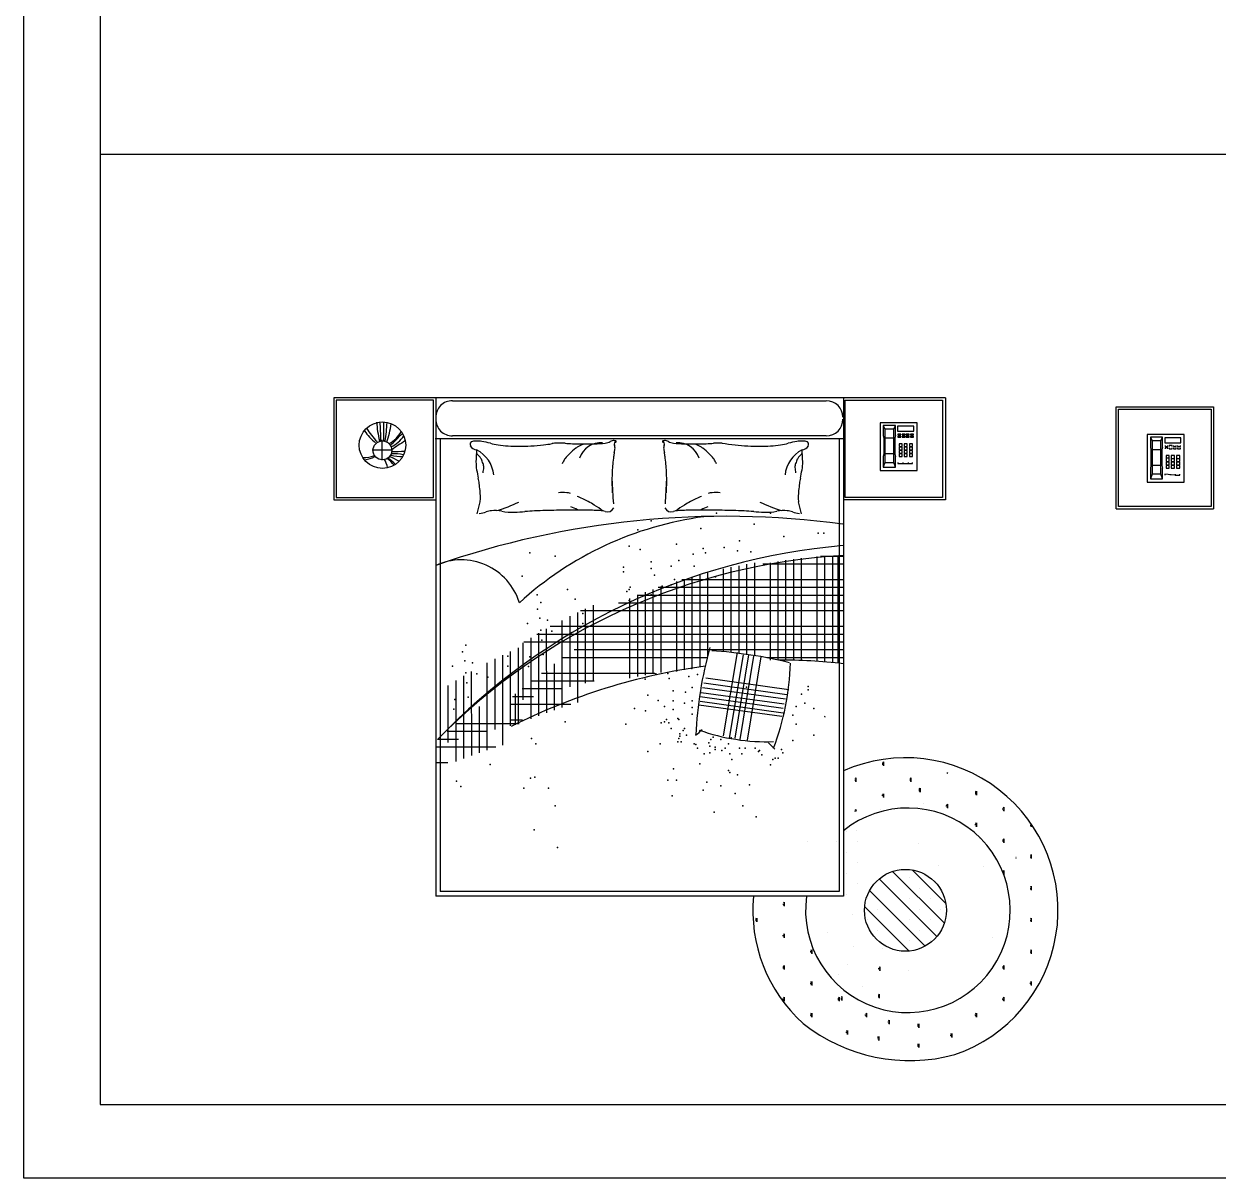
# Model space of a CAD drawing. Header units: inches. Extents: x 11.4 to 53.9, y 13.7 to 38.5.
# Drawn here: x 11.41 to 16.68, y 13.7 to 18.8 of the extents above; entities that cross this region are included whole.
import ezdxf

# ---------------------------------------------------------------- set-up
doc = ezdxf.new("R2010")
doc.units = ezdxf.units.IN
doc.header["$MEASUREMENT"] = 0
for name, color, linetype in [('02', 2, 'Continuous'), ('1', 1, 'Continuous'), ('4', 4, 'Continuous'), ('kadrbm', 4, 'Continuous')]:
    doc.layers.add(name, color=color, linetype=linetype)

# ---------------------------------------------------------------- blocks, each defined once
blk = doc.blocks.new('kadrbm')
at = {"layer": 'kadrbm', "color": 4}
blk.add_lwpolyline([(0, 0), (0, 24.7972), (21, 24.7972), (21, 0), (0, 0)], close=True, dxfattribs=at)
blk.add_lwpolyline([(20.6631, 0.3257), (20.6631, 24.4603), (0.3369, 24.4603), (0.3369, 0.3257), (20.6631, 0.3257)], dxfattribs=at)

msp = doc.modelspace()

# ---------------------------------------------------------------- linework, layer by layer
at = {"layer": '02'}
for p, q in [((13.2187, 17.1389), (12.7889, 17.1389)), ((12.7889, 17.1389), (12.7889, 16.7089)), ((13.2187, 16.7089), (13.2187, 17.1389)), ((13.3022, 17.1366), (14.9523, 17.1366)), ((15.0357, 17.1389), (15.4656, 17.1389)), ((15.0357, 16.7089), (15.0357, 17.1389)), ((15.4656, 17.1389), (15.4656, 16.7089)), ((14.9523, 16.9809), (13.3022, 16.9809)), ((16.5318, 16.9879), (16.3688, 16.9879)), ((16.3688, 16.9879), (16.3688, 16.7771)), ((16.3827, 16.9753), (16.39, 16.9598)), ((16.4363, 16.9753), (16.3827, 16.9753)), ((16.3827, 16.9753), (16.3827, 16.932)), ((16.4284, 16.9598), (16.4363, 16.9753)), ((16.4363, 16.932), (16.4363, 16.9757)), ((16.5167, 16.9725), (16.4456, 16.9725)), ((16.4456, 16.9725), (16.4456, 16.95)), ((16.5167, 16.95), (16.5167, 16.9725)), ((16.5318, 16.7771), (16.5318, 16.9879)), ((13.038, 16.9186), (12.9481, 16.9186)), ((12.9922, 16.8732), (12.9922, 16.9639)), ((15.0287, 16.9678), (13.2257, 16.9678)), ((13.2487, 16.9678), (13.2487, 14.9689)), ((15.0087, 16.9678), (15.0087, 14.9689)), ((16.3827, 16.932), (16.3851, 16.9207)), ((16.3851, 16.9207), (16.3851, 16.8485)), ((16.4284, 16.9598), (16.39, 16.9598)), ((16.39, 16.9598), (16.39, 16.8115)), ((16.4284, 16.9198), (16.39, 16.9198)), ((16.4284, 16.8115), (16.4284, 16.9598)), ((16.4363, 16.932), (16.4332, 16.9207)), ((16.4332, 16.9207), (16.4332, 16.8498)), ((16.4456, 16.95), (16.5167, 16.95)), ((16.4473, 16.9381), (16.4473, 16.9338)), ((16.4473, 16.9338), (16.46, 16.9338)), ((16.46, 16.9282), (16.4473, 16.9282)), ((16.4473, 16.9282), (16.4473, 16.924)), ((16.46, 16.9338), (16.46, 16.9381)), ((16.46, 16.924), (16.46, 16.9282)), ((16.4784, 16.9381), (16.4657, 16.9381)), ((16.4657, 16.9381), (16.4657, 16.9338)), ((16.4657, 16.9282), (16.4657, 16.924)), ((16.4657, 16.924), (16.4784, 16.924)), ((16.4784, 16.9338), (16.4784, 16.9381)), ((16.4784, 16.924), (16.4784, 16.9282)), ((16.4841, 16.9381), (16.4841, 16.9338)), ((16.4841, 16.9338), (16.4968, 16.9338)), ((16.4841, 16.9282), (16.4841, 16.924)), ((16.4841, 16.924), (16.4968, 16.924)), ((16.4968, 16.9338), (16.4968, 16.9381)), ((16.4968, 16.924), (16.4968, 16.9282)), ((16.5024, 16.9381), (16.5024, 16.9338)), ((16.5024, 16.9338), (16.5151, 16.9338)), ((16.5024, 16.9282), (16.5024, 16.924)), ((16.5024, 16.924), (16.5151, 16.924)), ((16.5151, 16.9338), (16.5151, 16.9381)), ((16.5151, 16.924), (16.5151, 16.9282)), ((16.466, 16.8952), (16.4523, 16.8952)), ((16.4523, 16.8952), (16.4523, 16.8687)), ((16.4523, 16.8835), (16.466, 16.8835)), ((16.4523, 16.8687), (16.466, 16.8687)), ((16.4523, 16.8655), (16.4523, 16.8539)), ((16.466, 16.8655), (16.4523, 16.8655)), ((16.466, 16.8687), (16.466, 16.8952)), ((16.466, 16.8539), (16.466, 16.8655)), ((16.4886, 16.8952), (16.4749, 16.8952)), ((16.4749, 16.8952), (16.4749, 16.8687)), ((16.4886, 16.8804), (16.4749, 16.8804)), ((16.4749, 16.8687), (16.4886, 16.8687)), ((16.4886, 16.8655), (16.4749, 16.8655)), ((16.4749, 16.8655), (16.4749, 16.8539)), ((16.4886, 16.8687), (16.4886, 16.8952)), ((16.4886, 16.8539), (16.4886, 16.8655)), ((16.512, 16.8952), (16.4982, 16.8952)), ((16.4982, 16.8952), (16.4982, 16.8687)), ((16.512, 16.8804), (16.4982, 16.8804)), ((16.4982, 16.8687), (16.512, 16.8687)), ((16.512, 16.8655), (16.4982, 16.8655)), ((16.4982, 16.8655), (16.4982, 16.8539)), ((16.512, 16.8687), (16.512, 16.8952)), ((16.512, 16.8539), (16.512, 16.8655)), ((16.3851, 16.8485), (16.3827, 16.8389)), ((16.3827, 16.8389), (16.3827, 16.7922)), ((16.39, 16.8519), (16.4284, 16.8519)), ((16.4332, 16.8498), (16.4363, 16.8389)), ((16.4363, 16.7917), (16.4363, 16.8389)), ((16.4523, 16.8539), (16.466, 16.8539)), ((16.466, 16.8507), (16.4523, 16.8507)), ((16.4523, 16.8507), (16.4523, 16.8391)), ((16.4523, 16.8391), (16.466, 16.8391)), ((16.466, 16.8391), (16.466, 16.8507)), ((16.4749, 16.8539), (16.4886, 16.8539)), ((16.4886, 16.8507), (16.4749, 16.8507)), ((16.4749, 16.8507), (16.4749, 16.8391)), ((16.4749, 16.8391), (16.4886, 16.8391)), ((16.4886, 16.8391), (16.4886, 16.8507)), ((16.4982, 16.8539), (16.512, 16.8539)), ((16.512, 16.8507), (16.4982, 16.8507)), ((16.4982, 16.8507), (16.4982, 16.8391)), ((16.4982, 16.8391), (16.512, 16.8391)), ((16.512, 16.8391), (16.512, 16.8507)), ((16.3688, 16.7771), (16.5318, 16.7771)), ((16.39, 16.8115), (16.3827, 16.7922)), ((16.3827, 16.7922), (16.4363, 16.7922)), ((16.4284, 16.8115), (16.39, 16.8115)), ((16.4363, 16.7922), (16.4284, 16.8115)), ((16.447, 16.8115), (16.447, 16.8076)), ((16.4894, 16.8076), (16.447, 16.8115)), ((16.4695, 16.8115), (16.4695, 16.8076)), ((16.492, 16.8115), (16.492, 16.8076)), ((16.492, 16.8076), (16.5119, 16.8076)), ((16.5119, 16.8076), (16.5119, 16.8115)), ((12.7889, 16.7089), (13.2187, 16.7089)), ((15.4656, 16.7089), (15.0357, 16.7089)), ((13.411, 16.6368), (13.4243, 16.6902)), ((14.8434, 16.6368), (14.8301, 16.6902)), ((14.9104, 16.448), (14.9104, 15.986)), ((15.0287, 16.4491), (14.9262, 16.4491)), ((14.9449, 16.4502), (14.9449, 15.9834)), ((14.9793, 16.4518), (14.9793, 15.9803)), ((15.003, 16.4518), (15.003, 15.9803)), ((14.4973, 16.3935), (14.4973, 16.0283)), ((14.5317, 16.4009), (14.5317, 16.0249)), ((14.5661, 16.4077), (14.5661, 16.0208)), ((14.6006, 16.4141), (14.6006, 16.0162)), ((14.635, 16.42), (14.635, 16.011)), ((15.0287, 16.4146), (14.6723, 16.4146)), ((14.7039, 16.4209), (14.7039, 15.9902)), ((14.7383, 16.427), (14.7383, 15.9908)), ((14.7727, 16.4325), (14.7727, 15.9909)), ((14.8071, 16.4374), (14.8071, 15.9904)), ((14.8416, 16.4416), (14.8416, 15.9895)), ((14.2907, 16.3383), (14.2907, 15.941)), ((15.0287, 16.3458), (14.3151, 16.3458)), ((14.3252, 16.3488), (14.3252, 15.9481)), ((14.3596, 16.3588), (14.3596, 15.9546)), ((14.394, 16.3682), (14.394, 15.9606)), ((14.4284, 16.3772), (14.4284, 16.0085)), ((14.153, 16.2907), (14.153, 15.925)), ((14.1874, 16.3034), (14.1874, 15.9312)), ((15.0287, 16.3114), (14.2097, 16.3114)), ((14.2219, 16.3156), (14.2219, 15.9371)), ((13.9231, 16.2336), (13.9231, 15.8971)), ((15.0287, 16.2425), (14.035, 16.2425)), ((14.0842, 16.2634), (14.0842, 15.9117)), ((15.0287, 16.2769), (14.1176, 16.2769)), ((14.1186, 16.2773), (14.1186, 15.9185)), ((13.8198, 16.1844), (13.8198, 15.8727)), ((13.8542, 16.2015), (13.8546, 15.8045)), ((15.0287, 16.2081), (13.868, 16.2081)), ((13.8886, 16.2178), (13.8886, 15.8893)), ((13.7165, 16.1292), (13.7169, 15.7578)), ((15.0287, 16.1392), (13.7343, 16.1392)), ((13.7854, 16.1667), (13.7858, 15.7819)), ((13.6481, 16.0892), (13.6481, 15.7323)), ((15.0287, 16.1048), (13.6742, 16.1048)), ((13.6821, 16.1094), (13.6825, 15.7452)), ((13.5578, 16.0295), (13.5578, 15.701)), ((13.5922, 16.0453), (13.5922, 15.7087)), ((13.6136, 16.0679), (13.6136, 15.8153)), ((15.0287, 16.0704), (13.6176, 16.0704)), ((15.0287, 16.0359), (13.8396, 16.0359)), ((14.4993, 15.6565), (14.56, 16.0242)), ((13.4545, 15.9784), (13.4549, 15.5935)), ((13.4889, 15.9961), (13.4889, 15.6844)), ((13.5233, 16.0131), (13.5238, 15.6162)), ((13.7513, 15.9747), (13.7513, 15.77)), ((14.4267, 16.0015), (13.789, 16.0015)), ((14.5256, 15.6464), (14.5863, 16.0141)), ((14.5498, 15.6464), (14.6105, 16.0141)), ((14.5721, 15.6404), (14.6328, 16.0081)), ((14.6045, 15.6383), (14.6651, 16.0061)), ((15.0287, 16.0015), (14.6893, 16.0015)), ((13.3512, 15.9211), (13.3516, 15.5569)), ((13.3856, 15.9409), (13.386, 15.5695)), ((14.1958, 15.9326), (13.6952, 15.9326)), ((13.2828, 15.8795), (13.2828, 15.6269)), ((13.3172, 15.9008), (13.3172, 15.544)), ((13.7846, 15.8638), (13.6097, 15.8638)), ((13.9283, 15.8982), (13.6515, 15.8982)), ((14.7724, 15.8182), (14.4062, 15.8687)), ((14.7784, 15.8384), (14.4123, 15.8889)), ((14.7865, 15.8606), (14.4204, 15.9111)), ((13.6603, 15.8294), (13.5675, 15.8294)), ((13.5792, 15.8424), (13.5792, 15.7053)), ((14.7622, 15.7778), (14.3961, 15.8283)), ((14.7663, 15.7959), (14.4001, 15.8464)), ((13.4205, 15.7863), (13.4205, 15.5817)), ((13.825, 15.7949), (13.5598, 15.7949)), ((14.7562, 15.7414), (14.39, 15.7919)), ((14.7622, 15.7575), (14.3961, 15.8081)), ((13.5975, 15.7099), (13.3206, 15.7099)), ((13.6122, 15.7261), (13.5598, 15.7261)), ((14.9456, 15.7418), (14.9428, 15.7402)), ((14.9476, 15.7386), (14.9476, 15.7423)), ((13.4537, 15.6755), (13.2788, 15.6755)), ((13.4942, 15.6066), (13.2289, 15.6066)), ((13.3295, 15.641), (13.2366, 15.641)), ((14.7256, 15.5973), (14.6973, 15.6256)), ((13.2814, 15.5378), (13.2289, 15.5378)), ((15.2061, 15.5348), (15.1992, 15.5348)), ((15.2061, 15.5304), (15.1992, 15.5304)), ((15.2061, 15.537), (15.2012, 15.5398)), ((15.206, 15.5283), (15.2012, 15.5255)), ((15.206, 15.5239), (15.206, 15.5414)), ((15.085, 15.4605), (15.078, 15.4605)), ((15.0849, 15.467), (15.08, 15.4698)), ((15.0848, 15.4583), (15.08, 15.4555)), ((15.0848, 15.4539), (15.0848, 15.4714)), ((15.3273, 15.4648), (15.3203, 15.4648)), ((15.3273, 15.4605), (15.3203, 15.4605)), ((15.3272, 15.4583), (15.3223, 15.4555)), ((15.3272, 15.467), (15.3224, 15.4698)), ((15.3272, 15.4539), (15.3272, 15.4714)), ((15.4888, 15.4909), (15.484, 15.4937)), ((15.2061, 15.3927), (15.1974, 15.3927)), ((15.2061, 15.3971), (15.2012, 15.3999)), ((15.206, 15.3839), (15.206, 15.4014)), ((15.3677, 15.4187), (15.3608, 15.4187)), ((15.3677, 15.4144), (15.3608, 15.4144)), ((15.3677, 15.4209), (15.3628, 15.4237)), ((15.3676, 15.4122), (15.3628, 15.4094)), ((15.3676, 15.4078), (15.3676, 15.4253)), ((15.6164, 15.4055), (15.6094, 15.4055)), ((15.6164, 15.4011), (15.6094, 15.4011)), ((15.6163, 15.4076), (15.6114, 15.4104)), ((15.6162, 15.399), (15.6114, 15.3962)), ((15.6162, 15.3945), (15.6162, 15.412)), ((15.206, 15.3884), (15.2012, 15.3856)), ((15.3804, 15.3565), (15.3804, 15.3565)), ((15.4889, 15.3466), (15.4802, 15.3466)), ((15.4889, 15.3488), (15.4819, 15.3488)), ((15.4888, 15.3423), (15.4839, 15.3395)), ((15.4888, 15.351), (15.484, 15.3538)), ((15.4888, 15.3378), (15.4888, 15.3553)), ((15.7374, 15.3377), (15.7326, 15.3405)), ((15.7374, 15.3246), (15.7374, 15.3421)), ((15.085, 15.3249), (15.0762, 15.3227)), ((15.0849, 15.3271), (15.08, 15.3299)), ((15.0848, 15.3236), (15.0848, 15.3315)), ((15.1915, 15.3297), (15.1915, 15.3297)), ((15.7375, 15.3333), (15.7288, 15.3333)), ((15.7374, 15.329), (15.7326, 15.3262)), ((15.0419, 15.235), (15.0419, 15.235)), ((15.0849, 15.2384), (15.0849, 15.2384)), ((15.6164, 15.2633), (15.6076, 15.2633)), ((15.6163, 15.2677), (15.6114, 15.2705)), ((15.6162, 15.259), (15.6114, 15.2562)), ((15.6162, 15.2546), (15.6162, 15.2721)), ((15.8587, 15.2612), (15.8517, 15.2612)), ((15.8586, 15.259), (15.8537, 15.2562)), ((15.8556, 15.2695), (15.8538, 15.2705)), ((15.8585, 15.2546), (15.8585, 15.2651)), ((14.8697, 15.1924), (14.8697, 15.1924)), ((14.9956, 15.1886), (14.9956, 15.1886)), ((15.0883, 15.1886), (15.0883, 15.1886)), ((15.3584, 15.1793), (15.3584, 15.1793)), ((15.6291, 15.2033), (15.6291, 15.2033)), ((15.7375, 15.1956), (15.7305, 15.1956)), ((15.7375, 15.1912), (15.7305, 15.1912)), ((15.7374, 15.1978), (15.7326, 15.2006)), ((15.7374, 15.1891), (15.7326, 15.1863)), ((15.7374, 15.1846), (15.7374, 15.2021)), ((15.0419, 15.1423), (15.0419, 15.1423)), ((15.8586, 15.1278), (15.8538, 15.1306)), ((15.8585, 15.1147), (15.8585, 15.1322)), ((15.0883, 15.0959), (15.0883, 15.0959)), ((15.4462, 15.0821), (15.4462, 15.0821)), ((15.645, 15.0819), (15.645, 15.0819)), ((15.7905, 15.1199), (15.789, 15.1199)), ((15.7907, 15.1155), (15.789, 15.1155)), ((15.8587, 15.1212), (15.8517, 15.1212)), ((15.8586, 15.1191), (15.8537, 15.1163)), ((15.0419, 15.0495), (15.0419, 15.0495)), ((15.44, 14.7703), (15.1853, 15.025)), ((15.4732, 14.8299), (15.2449, 15.0582)), ((15.3186, 15.0309), (15.3186, 15.0309)), ((15.4799, 14.916), (15.331, 15.0648)), ((15.7375, 15.0557), (15.7312, 15.0557)), ((15.7374, 15.0578), (15.7326, 15.0606)), ((15.7375, 15.0513), (15.7329, 15.0513)), ((15.7374, 15.0492), (15.7344, 15.0474)), ((15.7374, 15.0447), (15.7374, 15.0622)), ((15.0087, 14.9689), (13.2487, 14.9689)), ((15.0883, 15.0031), (15.0883, 15.0031)), ((15.3891, 14.7284), (15.1434, 14.9741)), ((15.3649, 14.9845), (15.3649, 14.9845)), ((15.4328, 15.0152), (15.4328, 15.0152)), ((15.8587, 14.9813), (15.8517, 14.9813)), ((15.8586, 14.9792), (15.8537, 14.9764)), ((15.8586, 14.9879), (15.8538, 14.9907)), ((15.8585, 14.9748), (15.8585, 14.9923)), ((14.7681, 14.9179), (14.7632, 14.9207)), ((14.768, 14.9048), (14.768, 14.9223)), ((15.0419, 14.9568), (15.0419, 14.9568)), ((15.1331, 14.9381), (15.1331, 14.9381)), ((15.3186, 14.9381), (15.3186, 14.9381)), ((15.4113, 14.9381), (15.4113, 14.9381)), ((14.7682, 14.9114), (14.7612, 14.9114)), ((14.768, 14.9092), (14.7632, 14.9065)), ((15.0696, 14.8669), (15.0696, 14.8669)), ((15.3182, 14.7066), (15.1216, 14.9032)), ((15.1794, 14.8917), (15.1794, 14.8917)), ((15.3649, 14.8917), (15.3649, 14.8917)), ((15.4577, 14.8917), (15.4577, 14.8917)), ((14.647, 14.8458), (14.64, 14.8458)), ((14.647, 14.8414), (14.64, 14.8414)), ((14.6469, 14.848), (14.642, 14.8508)), ((14.6469, 14.8393), (14.642, 14.8365)), ((14.6468, 14.8349), (14.6468, 14.8523)), ((15.1331, 14.8454), (15.1331, 14.8454)), ((15.3186, 14.8454), (15.3186, 14.8454)), ((15.4113, 14.8454), (15.4113, 14.8454)), ((15.8587, 14.8414), (15.8517, 14.8414)), ((15.8586, 14.8393), (15.8537, 14.8365)), ((15.8586, 14.848), (15.8538, 14.8508)), ((15.8585, 14.8349), (15.8585, 14.8523)), ((14.7682, 14.7736), (14.7594, 14.7736)), ((14.7681, 14.778), (14.7632, 14.7808)), ((14.768, 14.7693), (14.7632, 14.7665)), ((14.768, 14.7649), (14.768, 14.7824)), ((14.9584, 14.7868), (14.9584, 14.7868)), ((15.1794, 14.799), (15.1794, 14.799)), ((15.3649, 14.799), (15.3649, 14.799)), ((15.4577, 14.799), (15.4577, 14.799)), ((15.6867, 14.7651), (15.6867, 14.7651)), ((14.8892, 14.7081), (14.8844, 14.7109)), ((14.8892, 14.6949), (14.8892, 14.7124)), ((15.0703, 14.7269), (15.0703, 14.7269)), ((15.1993, 14.7193), (15.1993, 14.7193)), ((15.3186, 14.7526), (15.3186, 14.7526)), ((15.4113, 14.7526), (15.4113, 14.7526)), ((15.8586, 14.7081), (15.8538, 14.7109)), ((15.8585, 14.6949), (15.8585, 14.7124)), ((14.8893, 14.7037), (14.8806, 14.7037)), ((14.8892, 14.6994), (14.8844, 14.6966)), ((15.8587, 14.7015), (15.8517, 14.7015)), ((15.8586, 14.6994), (15.8537, 14.6966)), ((14.7682, 14.6359), (14.7612, 14.6359)), ((14.7682, 14.6315), (14.7612, 14.6315)), ((14.7681, 14.6381), (14.7632, 14.6409)), ((14.768, 14.6294), (14.7632, 14.6266)), ((14.768, 14.625), (14.768, 14.6425)), ((15.0082, 14.6041), (15.0082, 14.6041)), ((15.0476, 14.6471), (15.0476, 14.6471)), ((15.1902, 14.628), (15.1814, 14.628)), ((15.1901, 14.6324), (15.1852, 14.6352)), ((15.19, 14.6237), (15.1852, 14.6209)), ((15.19, 14.6192), (15.19, 14.6367)), ((15.3168, 14.6211), (15.3168, 14.6211)), ((15.7375, 14.6359), (15.7305, 14.6359)), ((15.7375, 14.6315), (15.7305, 14.6315)), ((15.7374, 14.6381), (15.7326, 14.6409)), ((15.7374, 14.6294), (15.7326, 14.6266)), ((15.7374, 14.625), (15.7374, 14.6425)), ((14.8893, 14.5638), (14.8806, 14.5638)), ((14.8893, 14.5616), (14.8823, 14.5616)), ((14.8892, 14.5681), (14.8844, 14.5709)), ((14.8892, 14.5595), (14.8844, 14.5567)), ((14.8892, 14.555), (14.8892, 14.5725)), ((15.1113, 14.5501), (15.1113, 14.5501)), ((15.8587, 14.5638), (15.85, 14.5638)), ((15.8587, 14.5616), (15.8517, 14.5616)), ((15.8586, 14.5595), (15.8537, 14.5567)), ((15.8586, 14.5681), (15.8538, 14.5709)), ((15.8585, 14.555), (15.8585, 14.5725)), ((14.7682, 14.4938), (14.7594, 14.4938)), ((14.7681, 14.4982), (14.7632, 14.501)), ((14.768, 14.4851), (14.768, 14.5026)), ((15.0105, 14.496), (15.0035, 14.496)), ((15.0104, 14.4982), (15.0056, 14.501)), ((15.0103, 14.4851), (15.0103, 14.5026)), ((15.023, 14.4951), (15.016, 14.4951)), ((15.0229, 14.5016), (15.018, 14.5044)), ((15.0228, 14.4885), (15.0228, 14.506)), ((15.1878, 14.5091), (15.1808, 14.5091)), ((15.1878, 14.5048), (15.1808, 14.5048)), ((15.1877, 14.5113), (15.1828, 14.5141)), ((15.1876, 14.5026), (15.1828, 14.4998)), ((15.1876, 14.4982), (15.1876, 14.5157)), ((15.7375, 14.4938), (15.7288, 14.4938)), ((15.7374, 14.4982), (15.7326, 14.501)), ((15.7374, 14.4851), (15.7374, 14.5026)), ((14.7682, 14.4916), (14.7612, 14.4916)), ((14.768, 14.4895), (14.7632, 14.4867)), ((15.0105, 14.4916), (15.0035, 14.4916)), ((15.0104, 14.4895), (15.0055, 14.4867)), ((15.0228, 14.493), (15.018, 14.4902)), ((15.7375, 14.4916), (15.7305, 14.4916)), ((15.7374, 14.4895), (15.7326, 14.4867)), ((14.8893, 14.4238), (14.8806, 14.4238)), ((14.8893, 14.4217), (14.8823, 14.4217)), ((14.8892, 14.4282), (14.8844, 14.431)), ((14.8892, 14.4195), (14.8844, 14.4167)), ((14.8892, 14.4151), (14.8892, 14.4326)), ((15.1317, 14.4238), (15.1229, 14.4238)), ((15.1317, 14.4217), (15.1247, 14.4217)), ((15.1316, 14.4282), (15.1267, 14.431)), ((15.1315, 14.4195), (15.1267, 14.4167)), ((15.1315, 14.4151), (15.1315, 14.4326)), ((15.2321, 14.3925), (15.2233, 14.3925)), ((15.232, 14.3969), (15.2271, 14.3997)), ((15.2319, 14.3882), (15.2271, 14.3854)), ((15.2319, 14.3838), (15.2319, 14.4013)), ((15.6164, 14.4238), (15.6076, 14.4238)), ((15.6164, 14.4217), (15.6094, 14.4217)), ((15.6163, 14.4282), (15.6114, 14.431)), ((15.6162, 14.4195), (15.6114, 14.4167)), ((15.6162, 14.4151), (15.6162, 14.4326)), ((15.0469, 14.3464), (15.0382, 14.3464)), ((15.0468, 14.3421), (15.0419, 14.3393)), ((15.0468, 14.3508), (15.042, 14.3536)), ((15.0468, 14.3376), (15.0468, 14.3551)), ((15.3619, 14.3792), (15.3549, 14.3792)), ((15.3619, 14.3748), (15.3549, 14.3748)), ((15.3618, 14.3813), (15.3569, 14.3841)), ((15.3617, 14.3727), (15.3569, 14.3699)), ((15.3617, 14.3682), (15.3617, 14.3857)), ((15.5072, 14.3387), (15.5024, 14.3415)), ((15.5072, 14.3255), (15.5072, 14.343)), ((15.1853, 14.3221), (15.1783, 14.3221)), ((15.1852, 14.3156), (15.1803, 14.3128)), ((15.1852, 14.3243), (15.1804, 14.3271)), ((15.1852, 14.3111), (15.1852, 14.3286)), ((15.3619, 14.2909), (15.3549, 14.2909)), ((15.3619, 14.2866), (15.3549, 14.2866)), ((15.3618, 14.2931), (15.3569, 14.2959)), ((15.3617, 14.2845), (15.3569, 14.2817)), ((15.3617, 14.28), (15.3617, 14.2975)), ((15.5073, 14.3343), (15.4986, 14.3343)), ((15.5072, 14.33), (15.5023, 14.3272))]:
    msp.add_line(p, q, dxfattribs=at)
msp.add_lwpolyline([(16.2421, 17.0994), (16.6514, 17.0994), (16.6514, 16.6694), (16.2421, 16.6694)], close=True, dxfattribs=at)
for centre, radius in [((12.9935, 16.9401), 0.1027), ((12.9935, 16.9172), 0.0415), ((15.3015, 14.8865), 0.1807)]:
    msp.add_circle(centre, radius, dxfattribs=at)
for centre, radius, start, end in [((13.3022, 17.0631), 0.0734, 89.9996, 180), ((14.9523, 17.0631), 0.0734, 0, 90), ((13.4517, 17.0724), 0.4848, 183.6564, 193.4653), ((11.9605, 16.9474), 1.0265, 0.7286, 5.3609), ((15.3955, 16.9747), 2.398, 178.4046, 180.3633), ((12.2798, 17.0708), 0.7347, 351.2211, 357.5438), ((12.3819, 17.1421), 0.6592, 343.3242, 350.6415), ((13.3022, 17.0544), 0.0734, 180, 270.0004), ((14.9523, 17.0544), 0.0734, 270, 0), ((13.1346, 17.1537), 0.2664, 214.188, 229.9407), ((13.1929, 17.1781), 0.3151, 211.2453, 224.9179), ((12.9643, 17.0603), 0.1274, 297.4583, 331.5868), ((12.3354, 17.6842), 1.0174, 312.964, 317.036), ((12.9577, 17.0749), 0.1611, 297.6081, 324.1863), ((13.3272, 16.5422), 0.4773, 119.2456, 127.9526), ((13.3931, 16.9438), 0.0131, 101.2724, 206.5805), ((13.4119, 16.9532), 0.0342, 206.5805, 265.5998), ((13.4082, 16.868), 0.0904, 90, 101.2724), ((13.8981, 16.866), 0.4918, 173.7676, 180), ((13.4082, 16.7973), 0.1611, 81.5628, 90), ((13.3452, 16.7947), 0.1399, 5.6311, 62.7964), ((13.3871, 16.6552), 0.3048, 74.256, 81.5628), ((13.5356, 17.1817), 0.2422, 254.256, 262.4531), ((13.5934, 17.6183), 0.6827, 262.4531, 270), ((13.5934, 17.9846), 1.049, 270, 276.0867), ((13.6485, 17.4678), 0.5293, 276.0867, 280.1899), ((13.7691, 16.7969), 0.1524, 92.5386, 100.1899), ((13.7752, 16.6597), 0.2897, 85.1982, 92.5386), ((13.8725, 17.8186), 0.8732, 265.1982, 269.4243), ((14.0901, 16.6196), 0.3916, 128.3886, 133.8115), ((13.8945, 16.8664), 0.0768, 117.2396, 128.3886), ((13.9665, 16.7266), 0.234, 110.8603, 117.2396), ((13.9579, 16.8521), 0.0992, 85.7841, 161.5603), ((13.8788, 18.4396), 1.4943, 269.4243, 271.9079), ((13.9012, 17.7665), 0.8208, 271.9079, 275.2592), ((13.9715, 17.0028), 0.0539, 275.2592, 300.6513), ((14.0137, 16.9316), 0.0289, 85.6975, 120.6513), ((14.014, 16.9354), 0.0251, 68.2117, 85.6975), ((14.0322, 16.9452), 0.0156, 158.0096, 201.421), ((13.7761, 16.9577), 0.246, 347.8905, 351.8665), ((14.0217, 16.9494), 0.00428, 78.1069, 158.0096), ((13.9872, 16.9275), 0.0328, 351.8665, 21.421), ((14.0231, 16.9559), 0.00232, 258.1069, 19.564), ((14.022, 16.9555), 0.00342, 19.564, 68.2117), ((14.2314, 16.9559), 0.00232, 160.436, 281.8931), ((14.2324, 16.9555), 0.00342, 111.7883, 160.436), ((14.2405, 16.9354), 0.0251, 94.3025, 111.7883), ((14.2327, 16.9494), 0.00428, 21.9904, 101.8931), ((14.2673, 16.9275), 0.0328, 158.579, 188.1335), ((14.4784, 16.9577), 0.246, 188.1335, 192.1095), ((14.2222, 16.9452), 0.0156, 338.579, 21.9904), ((14.2407, 16.9316), 0.0289, 59.3487, 94.3025), ((14.283, 17.0028), 0.0539, 239.3487, 264.7408), ((14.3532, 17.7665), 0.8208, 264.7408, 268.0921), ((14.2966, 16.8521), 0.0992, 18.4397, 94.2159), ((14.3757, 18.4396), 1.4943, 268.0921, 270.5757), ((14.2879, 16.7266), 0.234, 62.7604, 69.1397), ((14.3819, 17.8186), 0.8732, 270.5757, 274.8018), ((14.3599, 16.8664), 0.0768, 51.6114, 62.7604), ((14.1644, 16.6196), 0.3916, 46.1885, 51.6114), ((14.4793, 16.6597), 0.2897, 87.4614, 94.8018), ((14.8832, 19.6903), 2.7689, 261.8788, 263.0836), ((14.661, 17.9846), 1.049, 263.9133, 270), ((14.661, 17.6183), 0.6827, 270, 277.5469), ((14.7189, 17.1817), 0.2422, 277.5469, 285.744), ((14.9093, 16.7947), 0.1399, 117.2036, 174.3689), ((14.8673, 16.6552), 0.3048, 98.4372, 105.744), ((14.8462, 16.7973), 0.1611, 90, 98.4372), ((14.8425, 16.9532), 0.0342, 274.4002, 333.4195), ((14.3563, 16.866), 0.4918, 0, 6.2324), ((14.8462, 16.868), 0.0904, 78.7276, 90), ((14.8613, 16.9438), 0.0131, 333.4195, 78.7276), ((12.9165, 16.9876), 0.1017, 264.7495, 294.0136), ((12.9054, 16.9803), 0.105, 275.7873, 301.0826), ((12.8941, 16.813), 0.1255, 12.8833, 31.1891), ((12.9464, 16.7799), 0.1218, 35.8224, 56.6154), ((10.7282, 14.2533), 3.4882, 48.2346, 48.968), ((12.7985, 16.3935), 0.5456, 60.6686, 65.1403), ((13.1042, 17.2594), 0.3706, 258.6723, 266.7162), ((13.0506, 18.4717), 1.559, 269.3765, 271.4983), ((13.0431, 16.6836), 0.2184, 78.7808, 92.496), ((13.6102, 16.866), 0.204, 180, 189.6844), ((13.3545, 16.8306), 0.0899, 41.4429, 53.7359), ((13.3824, 16.8553), 0.0526, 25.3551, 41.4429), ((13.2934, 16.8131), 0.1511, 21.8149, 25.3551), ((13.2429, 16.7929), 0.2056, 18.7799, 21.8149), ((13.971, 16.779), 0.2002, 151.6832, 156.9972), ((13.8382, 16.8505), 0.0493, 140.9651, 151.6832), ((13.9748, 16.7398), 0.2252, 133.8115, 140.9651), ((14.9188, 16.7689), 0.9131, 172.3191, 176.6313), ((14.2105, 16.8645), 0.1983, 167.8905, 172.3191), ((14.0439, 16.8645), 0.1983, 7.6809, 12.1095), ((13.3356, 16.7689), 0.9131, 3.3687, 7.6809), ((14.2796, 16.7398), 0.2252, 39.0349, 46.1885), ((14.4162, 16.8505), 0.0493, 28.3168, 39.0349), ((14.2834, 16.779), 0.2002, 23.0028, 28.3168), ((15.0116, 16.7929), 0.2056, 158.1851, 161.2201), ((14.961, 16.8131), 0.1511, 154.6449, 158.1851), ((14.872, 16.8553), 0.0526, 138.5571, 154.6449), ((14.8999, 16.8306), 0.0899, 126.2641, 138.5571), ((14.6442, 16.866), 0.204, 350.3156, 0), ((14.2786, 16.9801), 0.882, 189.6844, 192.1984), ((13.3843, 16.841), 0.0562, 0, 18.7799), ((13.3489, 16.841), 0.0915, 345.3149, 0), ((14.6849, 16.7827), 0.6787, 176.6313, 181.6331), ((13.5695, 16.7827), 0.6787, 358.3669, 3.3687), ((14.8701, 16.841), 0.0562, 161.2201, 180), ((14.9055, 16.841), 0.0915, 180, 194.6851), ((13.9758, 16.9801), 0.882, 347.8016, 350.3156), ((13.1066, 16.7267), 0.3171, 8.0051, 12.1984), ((12.7682, 16.6791), 0.6588, 2.6649, 8.0051), ((27.6226, 17.515), 13.6356, 183.05496, 183.50486), ((15.3711, 16.8023), 1.3652, 181.6331, 183.055), ((0.6319, 17.515), 13.6356, 356.49514, 356.94504), ((12.8833, 16.8023), 1.3652, 356.945, 358.3669), ((15.4862, 16.6791), 0.6588, 171.9949, 177.3351), ((15.1479, 16.7267), 0.3171, 167.8016, 171.9949), ((13.3587, 16.7066), 0.0677, 345.9548, 2.6649), ((13.7872, 16.4587), 0.2721, 85.9172, 93.5552), ((13.8024, 16.6723), 0.058, 69.3257, 85.9172), ((13.2627, 15.409), 1.4323, 63.5015, 65.6735), ((14.9917, 15.409), 1.4323, 114.3265, 116.4985), ((14.452, 16.6723), 0.058, 94.0828, 110.6743), ((14.4673, 16.4587), 0.2721, 86.4448, 94.0828), ((14.8958, 16.7066), 0.0677, 177.3351, 194.0452), ((13.2799, 17.3567), 0.7387, 287.1982, 295.3111), ((13.6454, 16.1936), 0.5066, 65.6735, 69.3257), ((13.7623, 16.4111), 0.3126, 57.865, 63.5015), ((13.541, 16.0588), 0.7286, 54.1737, 57.865), ((13.9877, 16.6742), 0.0286, 247.8222, 337.7044), ((14.2668, 16.6742), 0.0286, 202.2956, 292.1778), ((14.7135, 16.0588), 0.7286, 122.135, 125.8263), ((14.4922, 16.4111), 0.3126, 116.4985, 122.135), ((14.609, 16.1936), 0.5066, 110.6743, 114.3265), ((14.9746, 17.3567), 0.7387, 244.6889, 252.8018), ((14.504, 12.7684), 3.8577, 82.2432, 109.3039), ((13.3832, 16.8648), 0.2297, 279.4841, 287.3864), ((13.4876, 16.5314), 0.1197, 96.4341, 107.3864), ((13.4905, 16.5054), 0.1459, 78.4414, 96.4341), ((13.5658, 16.8737), 0.2301, 258.4414, 272.7491), ((13.5095, 18.0471), 1.4048, 272.7491, 274.6176), ((14.6126, 15.1312), 1.5064, 97.6373, 132.3454), ((13.7205, 15.4344), 1.2165, 92.6096, 94.6176), ((13.8182, 13.2909), 3.3622, 90.9704, 92.6096), ((13.8581, 10.9349), 5.7185, 89.7135, 90.9704), ((13.8809, 15.4893), 1.164, 86.426, 89.7135), ((13.9444, 16.5055), 0.1459, 77.131, 86.426), ((14.3101, 16.5055), 0.1459, 93.574, 102.869), ((14.3735, 15.4893), 1.164, 90.2865, 93.574), ((14.3963, 10.9349), 5.7185, 89.0296, 90.2865), ((14.4362, 13.2909), 3.3622, 87.3904, 89.0296), ((14.5339, 15.4344), 1.2165, 85.3824, 87.3904), ((14.7449, 18.0471), 1.4048, 265.3824, 267.2509), ((14.6886, 16.8737), 0.2301, 267.2509, 281.5586), ((14.7639, 16.5054), 0.1459, 83.5659, 101.5586), ((14.7669, 16.5314), 0.1197, 72.6136, 83.5659), ((14.8713, 16.8648), 0.2297, 252.6136, 260.5159), ((15.269, 13.6896), 2.8176, 94.9414, 136.1638), ((15.1857, 13.7232), 2.7344, 93.3447, 135.4631), ((13.3411, 16.1651), 0.2687, 17.192, 114.7317), ((16.137, 15.5724), 1.7633, 164.4049, 177.1345), ((14.3098, 13.9846), 2.0523, 76.4532, 86.1772), ((13.5863, 16.0231), 1.2091, 339.6188, 357.8524), ((14.7614, 13.7476), 2.2433, 83.2224, 90.492), ((14.795, 13.2417), 2.7488, 97.8872, 116.6556), ((14.2546, 15.8309), 0.209, 305.4499, 315.6818), ((14.6898, 16.5219), 0.8911, 250.4402, 271.9407), ((15.3015, 14.8865), 0.6735, 288.9164, 113.8971), ((15.3124, 14.8865), 0.4516, 172.0622, 128.912), ((15.3015, 14.8865), 0.6735, 174.6864, 227.8445), ((15.3213, 14.9826), 0.7596, 231.6046, 285.1564)]:
    msp.add_arc(centre, radius, start, end, dxfattribs=at)
for p in [(14.1795, 16.6056), (14.4674, 16.6397), (14.7065, 16.6397), (14.121, 16.5666), (14.3991, 16.5715), (14.6333, 16.591), (14.9163, 16.552), (14.9407, 16.552), (14.2917, 16.5033), (14.5699, 16.5179), (14.765, 16.5374), (13.6437, 16.4643), (13.7559, 16.4496), (14.0819, 16.4935), (14.1307, 16.4789), (14.3649, 16.4594), (14.4088, 16.4838), (14.4186, 16.4643), (14.5015, 16.4886), (14.5601, 16.474), (14.6186, 16.4691), (14.0575, 16.4009), (14.1795, 16.4253), (14.1795, 16.396), (14.2674, 16.4058), (14.3015, 16.4302), (14.3698, 16.4058), (13.6096, 16.3619), (14.0575, 16.3814), (14.1942, 16.3668), (14.282, 16.3473), (14.4629, 16.3585), (13.8096, 16.3035), (14.0722, 16.2937), (14.0819, 16.3035), (14.0868, 16.3132), (14.2283, 16.3181), (14.2674, 16.323), (13.6757, 16.2791), (13.6925, 16.245), (13.8438, 16.2596), (14.0819, 16.2547), (14.1795, 16.2791), (13.6779, 16.2157), (13.8779, 16.1963), (13.634, 16.1524), (13.6876, 16.1768), (13.7218, 16.167), (13.8779, 16.1524), (13.6925, 16.1232), (13.6974, 16.0793), (13.7413, 16.1183), (13.7901, 16.1037), (13.347, 16.0274), (13.3616, 16.0567), (13.3568, 15.9884), (13.3909, 15.9787), (13.547, 16.0079), (13.6437, 16.0062), (13.7023, 16.0159), (13.3031, 15.9641), (13.3616, 15.9348), (13.4104, 15.93), (13.547, 15.9641), (13.6388, 15.9623), (14.2002, 15.9298), (14.2535, 15.9326), (14.3454, 15.9185), (14.3596, 15.9546), (14.3844, 15.9282), (13.3665, 15.891), (13.4592, 15.9153), (14.153, 15.9068), (14.2587, 15.9103), (14.3601, 15.8698), (14.6003, 15.8713), (14.8724, 15.8746), (13.3128, 15.8179), (13.3714, 15.8276), (14.1649, 15.8356), (14.2099, 15.8129), (14.2771, 15.8551), (14.2771, 15.8113), (14.3308, 15.8503), (14.3601, 15.8113), (14.8431, 15.8405), (14.8724, 15.86), (13.308, 15.774), (14.1063, 15.7772), (14.1551, 15.7674), (14.2381, 15.7869), (14.2771, 15.7723), (14.3259, 15.8015), (14.3601, 15.782), (14.8187, 15.7869), (14.8577, 15.8015), (14.8968, 15.7772), (13.7998, 15.7187), (14.0673, 15.7089), (14.2234, 15.7138), (14.2381, 15.7187), (14.2478, 15.7284), (14.2576, 15.7138), (14.2966, 15.7333), (14.3015, 15.7284), (14.3601, 15.7528), (14.8041, 15.7479), (14.8187, 15.7089), (14.2674, 15.6895), (14.3064, 15.6651), (14.3064, 15.6553), (14.321, 15.6797), (14.3259, 15.6895), (14.3357, 15.6602), (14.3759, 15.6606), (14.3989, 15.6796), (14.8968, 15.6602), (13.6513, 15.6456), (13.6708, 15.6212), (14.2186, 15.6212), (14.2966, 15.631), (14.3015, 15.6456), (14.3113, 15.631), (14.3698, 15.6212), (14.3758, 15.6179), (14.3844, 15.6017), (14.4332, 15.6261), (14.4381, 15.6115), (14.443, 15.6407), (14.4528, 15.6505), (14.4625, 15.6066), (14.4869, 15.6407), (14.5064, 15.6017), (14.5211, 15.6212), (14.532, 15.6472), (14.5699, 15.6017), (14.5943, 15.6017), (14.6382, 15.6017), (14.8041, 15.6359), (14.1649, 15.5871), (14.4137, 15.5774), (14.4381, 15.5823), (14.4625, 15.5969), (14.4918, 15.592), (14.5259, 15.5774), (14.5357, 15.553), (14.5796, 15.5774), (14.6528, 15.5871), (14.6577, 15.592), (14.6674, 15.5725), (14.7162, 15.553), (14.726, 15.5579), (14.7406, 15.5579), (14.7553, 15.5969), (14.7601, 15.5823), (13.469, 15.5304), (14.2782, 15.5107), (14.3942, 15.5335), (14.5211, 15.5043), (14.7065, 15.5286), (13.3204, 15.4573), (13.6464, 15.4702), (13.6659, 15.475), (14.2527, 15.4604), (14.2917, 15.4604), (14.4246, 15.4523), (14.5259, 15.4945), (14.5601, 15.4848), (13.3399, 15.4329), (13.6171, 15.4263), (13.7267, 15.4263), (14.2722, 15.3922), (14.4088, 15.4166), (14.4869, 15.4361), (14.5503, 15.4019), (14.6138, 15.4409), (13.7559, 15.3483), (14.5845, 15.3483), (14.4576, 15.3191), (14.643, 15.2996), (13.6632, 15.2411), (13.7657, 15.1632)]:
    msp.add_point(p, dxfattribs=at)
at = {"layer": '1'}
for p, q in [((11.748, 18.2244), (32.0742, 18.2244)), ((15.19, 17.0393), (15.19, 16.8285)), ((15.353, 17.0393), (15.19, 17.0393)), ((15.2039, 17.0266), (15.2112, 17.0111)), ((15.2576, 17.0266), (15.2039, 17.0266)), ((15.2039, 17.0266), (15.2039, 16.9833)), ((15.2497, 17.0111), (15.2576, 17.0266)), ((15.2576, 16.9833), (15.2576, 17.027)), ((15.3379, 17.0238), (15.2669, 17.0238)), ((15.2669, 17.0238), (15.2669, 17.0013)), ((15.3379, 17.0013), (15.3379, 17.0238)), ((15.353, 16.8285), (15.353, 17.0393)), ((15.2039, 16.9833), (15.2064, 16.972)), ((15.2064, 16.972), (15.2064, 16.8998)), ((15.2497, 17.0111), (15.2112, 17.0111)), ((15.2112, 17.0111), (15.2112, 16.8629)), ((15.2497, 16.9711), (15.2112, 16.9711)), ((15.2497, 16.8629), (15.2497, 17.0111)), ((15.2576, 16.9833), (15.2544, 16.972)), ((15.2544, 16.972), (15.2544, 16.9011)), ((15.2669, 17.0013), (15.3379, 17.0013)), ((15.2813, 16.9894), (15.2686, 16.9894)), ((15.2686, 16.9894), (15.2686, 16.9852)), ((15.2686, 16.9852), (15.2813, 16.9852)), ((15.2813, 16.9795), (15.2686, 16.9795)), ((15.2686, 16.9795), (15.2686, 16.9753)), ((15.2686, 16.9753), (15.2813, 16.9753)), ((15.2813, 16.9852), (15.2813, 16.9894)), ((15.2813, 16.9753), (15.2813, 16.9795)), ((15.2997, 16.9894), (15.2869, 16.9894)), ((15.2869, 16.9894), (15.2869, 16.9852)), ((15.2869, 16.9852), (15.2997, 16.9852)), ((15.2997, 16.9795), (15.2869, 16.9795)), ((15.2869, 16.9795), (15.2869, 16.9753)), ((15.2869, 16.9753), (15.2997, 16.9753)), ((15.2997, 16.9852), (15.2997, 16.9894)), ((15.2997, 16.9753), (15.2997, 16.9795)), ((15.318, 16.9894), (15.3053, 16.9894)), ((15.3053, 16.9894), (15.3053, 16.9852)), ((15.3053, 16.9852), (15.318, 16.9852)), ((15.318, 16.9795), (15.3053, 16.9795)), ((15.3053, 16.9795), (15.3053, 16.9753)), ((15.3053, 16.9753), (15.318, 16.9753)), ((15.318, 16.9852), (15.318, 16.9894)), ((15.318, 16.9753), (15.318, 16.9795)), ((15.3364, 16.9894), (15.3237, 16.9894)), ((15.3237, 16.9894), (15.3237, 16.9852)), ((15.3237, 16.9852), (15.3364, 16.9852)), ((15.3364, 16.9795), (15.3237, 16.9795)), ((15.3237, 16.9795), (15.3237, 16.9753)), ((15.3237, 16.9753), (15.3364, 16.9753)), ((15.3364, 16.9852), (15.3364, 16.9894)), ((15.3364, 16.9753), (15.3364, 16.9795)), ((15.2873, 16.9465), (15.2735, 16.9465)), ((15.2735, 16.9465), (15.2735, 16.9349)), ((15.2735, 16.9349), (15.2873, 16.9349)), ((15.2873, 16.9317), (15.2735, 16.9317)), ((15.2735, 16.9317), (15.2735, 16.92)), ((15.2735, 16.92), (15.2873, 16.92)), ((15.2873, 16.9349), (15.2873, 16.9465)), ((15.2873, 16.92), (15.2873, 16.9317)), ((15.3099, 16.9465), (15.2961, 16.9465)), ((15.2961, 16.9465), (15.2961, 16.9349)), ((15.2961, 16.9349), (15.3099, 16.9349)), ((15.3099, 16.9317), (15.2961, 16.9317)), ((15.2961, 16.9317), (15.2961, 16.92)), ((15.2961, 16.92), (15.3099, 16.92)), ((15.3099, 16.9349), (15.3099, 16.9465)), ((15.3099, 16.92), (15.3099, 16.9317)), ((15.3332, 16.9465), (15.3194, 16.9465)), ((15.3194, 16.9465), (15.3194, 16.9349)), ((15.3194, 16.9349), (15.3332, 16.9349)), ((15.3332, 16.9317), (15.3194, 16.9317)), ((15.3194, 16.9317), (15.3194, 16.92)), ((15.3194, 16.92), (15.3332, 16.92)), ((15.3332, 16.9349), (15.3332, 16.9465)), ((15.3332, 16.92), (15.3332, 16.9317)), ((15.2064, 16.8998), (15.2039, 16.8902)), ((15.2039, 16.8902), (15.2039, 16.8435)), ((15.2112, 16.9032), (15.2497, 16.9032)), ((15.2544, 16.9011), (15.2576, 16.8902)), ((15.2576, 16.843), (15.2576, 16.8902)), ((15.2873, 16.9169), (15.2735, 16.9169)), ((15.2735, 16.9169), (15.2735, 16.9052)), ((15.2735, 16.9052), (15.2873, 16.9052)), ((15.2873, 16.902), (15.2735, 16.902)), ((15.2735, 16.902), (15.2735, 16.8904)), ((15.2735, 16.8904), (15.2873, 16.8904)), ((15.2873, 16.9052), (15.2873, 16.9169)), ((15.2873, 16.8904), (15.2873, 16.902)), ((15.3099, 16.9169), (15.2961, 16.9169)), ((15.2961, 16.9169), (15.2961, 16.9052)), ((15.2961, 16.9052), (15.3099, 16.9052)), ((15.3099, 16.902), (15.2961, 16.902)), ((15.2961, 16.902), (15.2961, 16.8904)), ((15.2961, 16.8904), (15.3099, 16.8904)), ((15.3099, 16.9052), (15.3099, 16.9169)), ((15.3099, 16.8904), (15.3099, 16.902)), ((15.3332, 16.9169), (15.3194, 16.9169)), ((15.3194, 16.9169), (15.3194, 16.9052)), ((15.3194, 16.9052), (15.3332, 16.9052)), ((15.3332, 16.902), (15.3194, 16.902)), ((15.3194, 16.902), (15.3194, 16.8904)), ((15.3194, 16.8904), (15.3332, 16.8904)), ((15.3332, 16.9052), (15.3332, 16.9169)), ((15.3332, 16.8904), (15.3332, 16.902)), ((15.19, 16.8285), (15.353, 16.8285)), ((15.2112, 16.8629), (15.2039, 16.8435)), ((15.2039, 16.8435), (15.2576, 16.8435)), ((15.2112, 16.8629), (15.2497, 16.8629)), ((15.2576, 16.8435), (15.2497, 16.8629)), ((15.2682, 16.8629), (15.2682, 16.8589)), ((15.2682, 16.8589), (15.3331, 16.8589)), ((15.2907, 16.8629), (15.2907, 16.8589)), ((15.3133, 16.8629), (15.3133, 16.8589)), ((15.3331, 16.8589), (15.3331, 16.8629))]:
    msp.add_line(p, q, dxfattribs=at)
at = {"layer": '4'}
for p, q in [((15.4785, 17.1489), (12.7789, 17.1489)), ((12.7789, 17.1489), (12.7789, 16.6989)), ((13.2287, 17.1489), (13.2287, 14.9489)), ((15.0287, 17.1489), (15.0287, 14.9489)), ((15.4785, 17.1489), (15.4785, 16.6989)), ((16.2321, 17.1094), (16.6614, 17.1094)), ((16.2321, 16.6594), (16.2321, 17.1094)), ((16.6614, 17.1094), (16.6614, 16.6594)), ((12.7789, 16.6989), (13.2287, 16.6989)), ((15.4785, 16.6989), (15.0287, 16.6989)), ((16.2321, 16.6594), (16.6614, 16.6594)), ((15.0287, 14.9489), (13.2287, 14.9489))]:
    msp.add_line(p, q, dxfattribs=at)

# ---------------------------------------------------------------- block references
at = {"layer": 'kadrbm'}
msp.add_blockref('kadrbm', (11.4111, 13.7039), dxfattribs=at)

doc.saveas('drawing.dxf')
